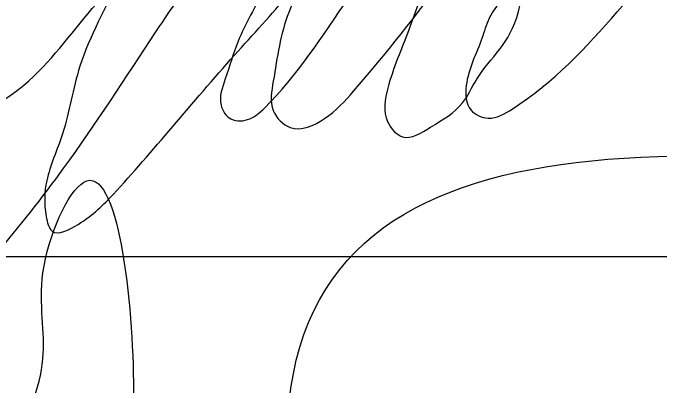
# Model space of a CAD drawing. Header units: millimetres. Extents: x 1177285 to 1225570, y -905119 to -683091.
# Drawn here: x 1210826 to 1211353, y -805981 to -805677 of the extents above; entities that cross this region are included whole.
import ezdxf

# ---------------------------------------------------------------- set-up
doc = ezdxf.new("R2010")
doc.units = ezdxf.units.MM

# ---------------------------------------------------------------- blocks, each defined once
blk = doc.blocks.new('nicat')
at = {"lineweight": 30}
blk.add_open_spline([(2003498.18, -87720.78), (2003515.23, -87684.94), (2003546.52, -87619.17), (2003566.96, -87520.84), (2003582.93, -87431.1), (2003601.77, -87349.39), (2003637.68, -87270.75), (2003618.91, -87196.66), (2003686.88, -87045.55), (2003713.12, -87282.71), (2003699.63, -87383.82), (2003706.34, -87471.12), (2003710.38, -87549.44), (2003714.75, -87632.76), (2003694.57, -87696.27), (2003739.05, -87777.98), (2003750.36, -87682.64), (2003772.21, -87644.5), (2003764.89, -87613.05), (2003772.28, -87584.68), (2003782.91, -87543.39), (2003786.56, -87497.39), (2003804.36, -87444.59), (2003814.13, -87386.73), (2003835.81, -87335.86), (2003867.44, -87029.47), (2004257.31, -87087.18), (2004635.88, -87143.22)], degree=3, knots=[0, 0, 0, 0, 118.572145, 217.60709, 299.952339, 391.514321, 471.948676, 545.024599, 629.613301, 811.801644, 904.325852, 993.001738, 1062.441824, 1143.33025, 1237.097965, 1270.448588, 1351.249615, 1386.139448, 1414.890735, 1440.977572, 1473.599818, 1542.908946, 1578.106773, 1640.256678, 1718.290386, 1742.449767, 2551.936964, 2551.936964, 2551.936964, 2551.936964], dxfattribs=at)
blk = doc.blocks.new('ntnntyht')
at = {"lineweight": 25, "ltscale": 15}
blk.add_line((1983723.19, -48536.17), (1990506.68, -48536.17), dxfattribs=at)
at = {"lineweight": 30}
for points, knots in [([(1988205.7, -48143.25), (1988171.73, -48193.52), (1988105.89, -48290.96), (1988044.16, -48422.37), (1988009.41, -48518.75), (1988003.58, -48573.4), (1988002.14, -48612.65), (1988026.93, -48633.63), (1988059.94, -48630.81), (1988120.78, -48567.52), (1988197.92, -48477.6), (1988288.48, -48336.81), (1988367.29, -48222.83), (1988419.61, -48118.36), (1988449.39, -48033.55), (1988453.04, -47972.37), (1988453.95, -47917.28), (1988410.41, -47897.61), (1988355.61, -47919.72), (1988298.81, -47973.5), (1988230.88, -48051.67), (1988170.03, -48136.12), (1988120.03, -48216.32), (1988093.56, -48286.05), (1988087.14, -48344.82), (1988086.65, -48393.55), (1988119.21, -48420.45), (1988172.29, -48396.95), (1988214.74, -48342.2), (1988264.35, -48284.49), (1988303.88, -48255.46), (1988306.34, -48221.73), (1988266.57, -48261.39), (1988255.25, -48300.14), (1988216.45, -48367.63), (1988208.78, -48426.54), (1988189.33, -48468.15), (1988188.38, -48494.99), (1988194.83, -48521.37), (1988226.45, -48505.39), (1988271.87, -48458.83), (1988330.95, -48384.95), (1988394.16, -48318.5), (1988423.06, -48276.12), (1988440.96, -48252.7), (1988443.11, -48229.71), (1988413.24, -48237.47), (1988398.03, -48268.94), (1988376.95, -48308.91), (1988354.32, -48347.8), (1988344.67, -48381.43), (1988335.78, -48404.81), (1988346.99, -48422.02), (1988364.79, -48420.76), (1988402.07, -48386.48), (1988436.34, -48330.83), (1988482.54, -48268.79), (1988494.3, -48239.54), (1988497.58, -48211.43), (1988467.61, -48218.81), (1988450.26, -48242.85), (1988425.1, -48279.94), (1988392.62, -48326.26), (1988386.31, -48374.8), (1988379.54, -48411.26), (1988400.32, -48432.95), (1988431.07, -48419.51), (1988472.71, -48373.03), (1988523.81, -48307.97), (1988579.26, -48229.22), (1988594.43, -48171.14), (1988629.47, -48140.23), (1988612.24, -48109.03), (1988612.89, -48069.58), (1988638.99, -48034.79), (1988668.13, -48014.28), (1988703.19, -48017.98), (1988701.43, -48037.57), (1988700.39, -48049.12)], [0, 0, 0, 0, 33.496667, 64.919698, 80.424452, 89.37392, 95.929397, 100.545896, 105.730752, 112.297616, 147.527421, 173.280387, 204.144189, 224.178603, 238.003441, 252.993619, 259.397865, 265.521752, 275.538902, 290.195711, 308.745472, 332.757742, 347.709231, 361.010782, 373.395509, 380.831222, 386.565847, 393.223047, 409.506941, 425.353489, 434.979045, 436.458376, 440.071449, 453.398233, 468.091627, 479.037609, 486.776194, 492.376752, 494.84575, 498.981676, 506.238381, 535.206392, 548.175622, 557.385775, 563.397453, 564.636539, 568.64233, 575.163643, 584.17996, 593.624175, 599.744091, 603.890724, 606.564468, 609.515996, 612.358556, 634.215419, 646.458386, 651.296069, 654.872092, 658.450424, 664.200858, 672.003001, 683.522818, 694.594426, 699.200829, 702.973563, 708.548492, 714.81026, 738.365849, 753.906674, 767.505787, 771.414259, 777.005788, 784.132745, 792.718098, 799.796942, 803.511627, 808.83793, 808.83793, 808.83793, 808.83793]), ([(1988558.63, -48256.85), (1988547.08, -48265.29), (1988517.68, -48286.74), (1988501.93, -48340.64), (1988482.19, -48384.06), (1988476.04, -48418.53), (1988495.85, -48440.56), (1988520.89, -48423.71), (1988544.86, -48410.6), (1988563.22, -48369.85), (1988589.14, -48353.71), (1988596.5, -48308.06), (1988568.62, -48323.02), (1988563.35, -48352.56), (1988546.52, -48382.22), (1988548.2, -48412.3), (1988569.33, -48421.8), (1988618.41, -48393.13), (1988699.89, -48304.13), (1988818.79, -48159.32), (1988911.12, -48047.07), (1988956.42, -47992.42)], [0, 0, 0, 0, 7.755287, 19.728585, 29.463515, 34.815475, 37.9891, 42.712051, 48.964475, 53.248114, 65.802093, 68.515067, 71.035434, 77.965618, 85.765376, 89.65924, 92.666951, 96.688868, 119.179424, 160.442847, 199.737312, 199.737312, 199.737312, 199.737312])]:
    blk.add_open_spline(points, degree=3, knots=knots, dxfattribs=at)
blk.add_blockref('nicat', (-15441.54, 38645.47))

msp = doc.modelspace()

# ---------------------------------------------------------------- block references
at = {"color": 3, "xscale": 0.9570868817713193, "yscale": 0.9570868817713193, "zscale": 0.9570868817713193}
msp.add_blockref('ntnntyht', (-692018.363, -759421.841), dxfattribs=at)

doc.saveas('drawing.dxf')
